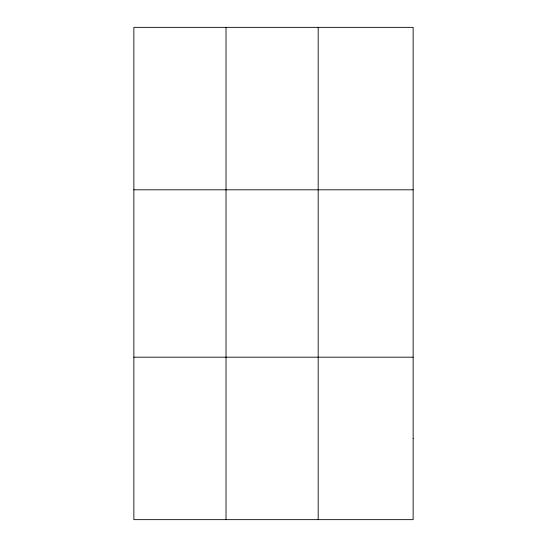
<?xml version="1.0" encoding="UTF-8"?>
<svg xmlns="http://www.w3.org/2000/svg" width="547" height="547" viewBox="0 0 547 547"><rect width="100%" height="100%" fill="white"/><g stroke="black" fill="none" stroke-linecap="round" stroke-linejoin="round"><path stroke-width="0.82" d="M226.02 519.65L226.02 27.35M318.183 519.65L318.183 27.35M133.858 189.809L413.142 189.809M133.858 357.191L413.142 357.191M413.142 438.421L413.142 519.65L133.858 519.65L133.858 27.35L413.142 27.35L413.142 438.421"/></g></svg>
